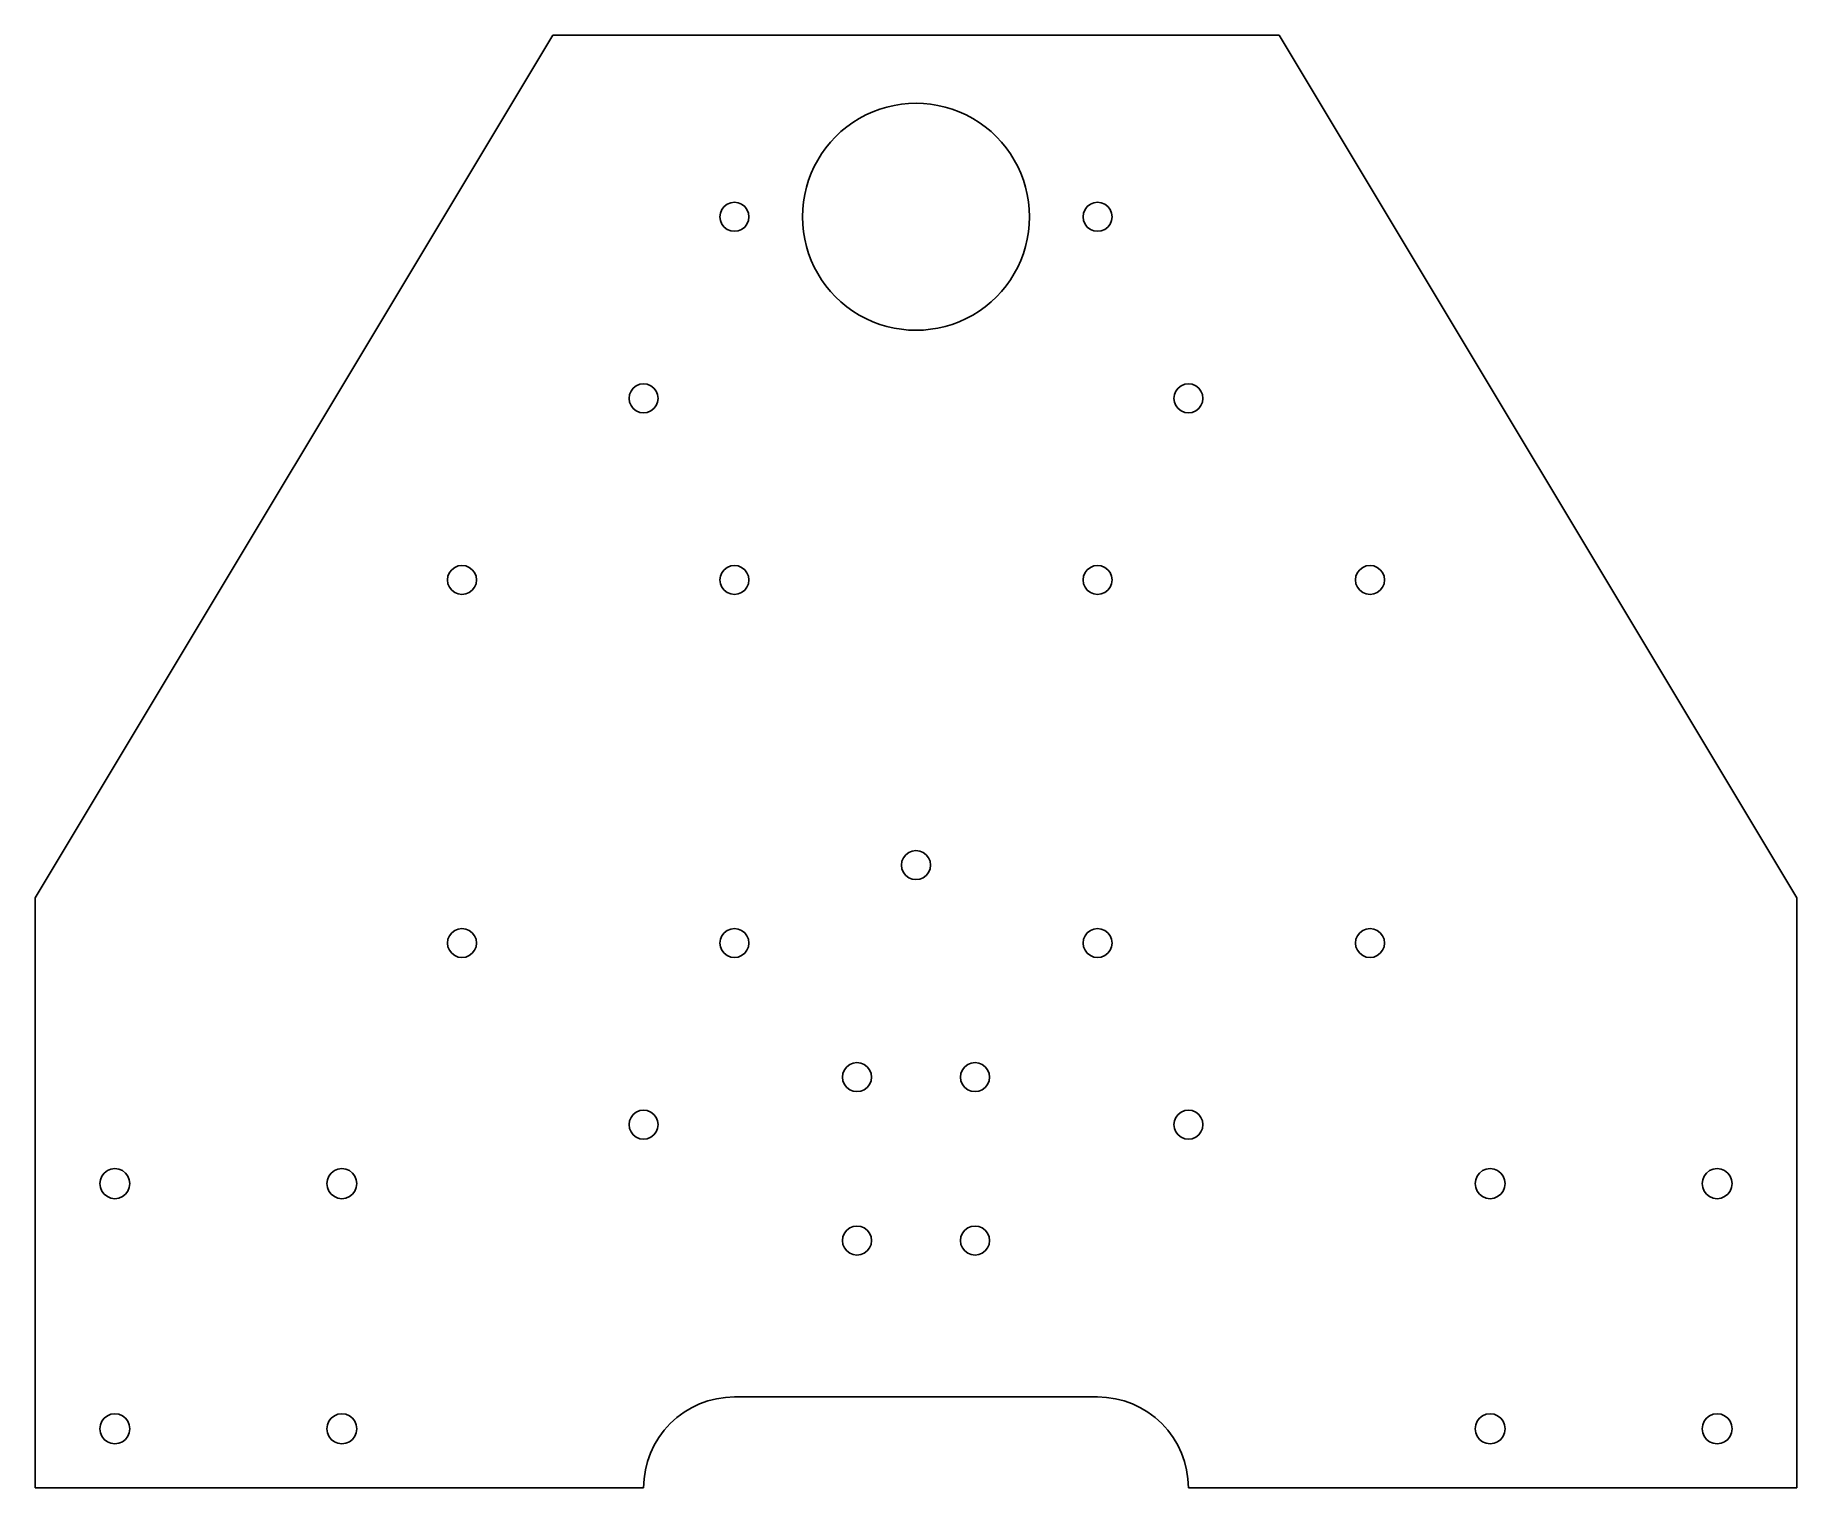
# Model space of a CAD drawing. Extents: x -26 to 707, y -5 to 1652.
# Drawn here: x -26 to 707, y 1047 to 1652 of the extents above.
import ezdxf

# ---------------------------------------------------------------- set-up
doc = ezdxf.new("R2010")
doc.units = 0

msp = doc.modelspace()

# ---------------------------------------------------------------- linework, layer by layer
for p, q in [((188.976, 1651.65), (-26.4567, 1292.6)), ((491.339, 1651.65), (188.976, 1651.65)), ((706.772, 1292.599), (491.339, 1651.65)), ((322.163115, 1619.743251), (325.071152, 1620.831135)), ((325.071152, 1620.831135), (328.028877, 1621.721223)), ((328.028877, 1621.721223), (331.026352, 1622.413513)), ((331.026352, 1622.413513), (334.053639, 1622.908006)), ((334.053639, 1622.908006), (337.100801, 1623.204701)), ((337.100801, 1623.204701), (340.1579, 1623.3036)), ((340.1579, 1623.3036), (343.214999, 1623.204701)), ((343.214999, 1623.204701), (346.262161, 1622.908006)), ((346.262161, 1622.908006), (349.289448, 1622.413513)), ((349.289448, 1622.413513), (352.286923, 1621.721223)), ((352.286923, 1621.721223), (355.244648, 1620.831135)), ((355.244648, 1620.831135), (358.152685, 1619.743251)), ((308.9279, 1611.510824), (311.324055, 1613.485317)), ((311.324055, 1613.485317), (313.861694, 1615.309274)), ((313.861694, 1615.309274), (316.53585, 1616.974091)), ((316.53585, 1616.974091), (319.314701, 1618.45757)), ((319.314701, 1618.45757), (322.163115, 1619.743251)), ((358.152685, 1619.743251), (361.001099, 1618.45757)), ((361.001099, 1618.45757), (363.77995, 1616.974091)), ((363.77995, 1616.974091), (366.454106, 1615.309274)), ((366.454106, 1615.309274), (368.991745, 1613.485317)), ((368.991745, 1613.485317), (371.3879, 1611.510824)), ((302.638034, 1604.770198), (304.579921, 1607.144659)), ((304.579921, 1607.144659), (306.678199, 1609.394403)), ((306.678199, 1609.394403), (308.9279, 1611.510824)), ((371.3879, 1611.510824), (373.637601, 1609.394403)), ((373.637601, 1609.394403), (375.735879, 1607.144659)), ((375.735879, 1607.144659), (377.677766, 1604.770198)), ((297.800408, 1596.984575), (299.243309, 1599.68155)), ((299.243309, 1599.68155), (300.857508, 1602.279626)), ((300.857508, 1602.279626), (302.638034, 1604.770198)), ((377.677766, 1604.770198), (379.458292, 1602.279626)), ((379.458292, 1602.279626), (381.072491, 1599.68155)), ((381.072491, 1599.68155), (382.515392, 1596.984575)), ((294.549177, 1588.38632), (295.448373, 1591.328354)), ((295.448373, 1591.328354), (296.533773, 1594.197308)), ((296.533773, 1594.197308), (297.800408, 1596.984575)), ((382.515392, 1596.984575), (383.782027, 1594.197308)), ((383.782027, 1594.197308), (384.867427, 1591.328354)), ((384.867427, 1591.328354), (385.766623, 1588.38632)), ((293.329269, 1582.317434), (293.841153, 1585.379811)), ((293.841153, 1585.379811), (294.549177, 1588.38632)), ((385.766623, 1588.38632), (386.474647, 1585.379811)), ((386.474647, 1585.379811), (386.986531, 1582.317434)), ((258.5195, 1576.06), (258.728828, 1577.637834)), ((258.728828, 1577.637834), (259.329678, 1579.083625)), ((259.329678, 1579.083625), (260.281344, 1580.326872)), ((260.281344, 1580.326872), (261.543125, 1581.297073)), ((261.543125, 1581.297073), (263.014234, 1581.904706)), ((263.014234, 1581.904706), (264.56675, 1582.107251)), ((264.56675, 1582.107251), (266.119266, 1581.904706)), ((266.119266, 1581.904706), (267.590375, 1581.297073)), ((267.590375, 1581.297073), (268.852156, 1580.326872)), ((268.852156, 1580.326872), (269.803822, 1579.083625)), ((269.803822, 1579.083625), (270.404672, 1577.637834)), ((270.404672, 1577.637834), (270.614, 1576.06)), ((292.9138, 1576.0595), (293.018495, 1579.207795)), ((293.018495, 1579.207795), (293.329269, 1582.317434)), ((386.986531, 1582.317434), (387.297305, 1579.207795)), ((387.297305, 1579.207795), (387.402, 1576.0595)), ((409.701, 1576.0595), (409.910328, 1577.637334)), ((409.910328, 1577.637334), (410.511178, 1579.083125)), ((410.511178, 1579.083125), (411.462845, 1580.326371)), ((411.462845, 1580.326371), (412.724625, 1581.296572)), ((412.724625, 1581.296572), (414.195734, 1581.904206)), ((414.195734, 1581.904206), (415.74825, 1582.10675)), ((415.74825, 1582.10675), (417.300766, 1581.904206)), ((417.300766, 1581.904206), (418.771875, 1581.296572)), ((418.771875, 1581.296572), (420.033655, 1580.326371)), ((420.033655, 1580.326371), (420.985322, 1579.083125)), ((420.985322, 1579.083125), (421.586172, 1577.637334)), ((421.586172, 1577.637334), (421.7955, 1576.0595)), ((258.728828, 1574.482166), (258.5195, 1576.06)), ((259.329678, 1573.036375), (258.728828, 1574.482166)), ((260.281344, 1571.793128), (259.329678, 1573.036375)), ((261.543125, 1570.822927), (260.281344, 1571.793128)), ((263.014234, 1570.215294), (261.543125, 1570.822927)), ((264.56675, 1570.012749), (263.014234, 1570.215294)), ((266.119266, 1570.215294), (264.56675, 1570.012749)), ((267.590375, 1570.822927), (266.119266, 1570.215294)), ((268.852156, 1571.793128), (267.590375, 1570.822927)), ((269.803822, 1573.036375), (268.852156, 1571.793128)), ((270.404672, 1574.482166), (269.803822, 1573.036375)), ((270.614, 1576.06), (270.404672, 1574.482166)), ((270.614, 1576.06), (270.614, 1576.06)), ((293.018495, 1572.911205), (292.9138, 1576.0595)), ((293.329269, 1569.801566), (293.018495, 1572.911205)), ((293.841152, 1566.739189), (293.329269, 1569.801566)), ((386.986531, 1569.801566), (386.474648, 1566.739189)), ((387.297305, 1572.911205), (386.986531, 1569.801566)), ((387.402, 1576.0595), (387.297305, 1572.911205)), ((387.402, 1576.0595), (387.402, 1576.0595)), ((409.910328, 1574.481666), (409.701, 1576.0595)), ((410.511178, 1573.035875), (409.910328, 1574.481666)), ((411.462845, 1571.792629), (410.511178, 1573.035875)), ((412.724625, 1570.822428), (411.462845, 1571.792629)), ((414.195734, 1570.214794), (412.724625, 1570.822428)), ((415.74825, 1570.01225), (414.195734, 1570.214794)), ((417.300766, 1570.214794), (415.74825, 1570.01225)), ((418.771875, 1570.822428), (417.300766, 1570.214794)), ((420.033655, 1571.792629), (418.771875, 1570.822428)), ((420.985322, 1573.035875), (420.033655, 1571.792629)), ((421.586172, 1574.481666), (420.985322, 1573.035875)), ((421.7955, 1576.0595), (421.586172, 1574.481666)), ((421.7955, 1576.0595), (421.7955, 1576.0595)), ((294.549177, 1563.73268), (293.841152, 1566.739189)), ((295.448373, 1560.790646), (294.549177, 1563.73268)), ((385.766623, 1563.73268), (384.867427, 1560.790646)), ((386.474648, 1566.739189), (385.766623, 1563.73268)), ((296.533773, 1557.921692), (295.448373, 1560.790646)), ((297.800408, 1555.134424), (296.533773, 1557.921692)), ((299.243309, 1552.437449), (297.800408, 1555.134424)), ((382.515392, 1555.134424), (381.072491, 1552.437449)), ((383.782027, 1557.921692), (382.515392, 1555.134424)), ((384.867427, 1560.790646), (383.782027, 1557.921692)), ((300.857507, 1549.839373), (299.243309, 1552.437449)), ((302.638034, 1547.348801), (300.857507, 1549.839373)), ((304.579921, 1544.97434), (302.638034, 1547.348801)), ((377.677766, 1547.348801), (375.735879, 1544.97434)), ((379.458293, 1549.839373), (377.677766, 1547.348801)), ((381.072491, 1552.437449), (379.458293, 1549.839373)), ((306.678199, 1542.724596), (304.579921, 1544.97434)), ((308.9279, 1540.608175), (306.678199, 1542.724596)), ((311.324054, 1538.633682), (308.9279, 1540.608175)), ((371.3879, 1540.608175), (368.991746, 1538.633682)), ((373.637601, 1542.724596), (371.3879, 1540.608175)), ((375.735879, 1544.97434), (373.637601, 1542.724596)), ((313.861694, 1536.809725), (311.324054, 1538.633682)), ((316.53585, 1535.144908), (313.861694, 1536.809725)), ((319.314701, 1533.661429), (316.53585, 1535.144908)), ((322.163114, 1532.375748), (319.314701, 1533.661429)), ((361.001099, 1533.661429), (358.152686, 1532.375748)), ((363.77995, 1535.144908), (361.001099, 1533.661429)), ((366.454106, 1536.809725), (363.77995, 1535.144908)), ((368.991746, 1538.633682), (366.454106, 1536.809725)), ((325.071152, 1531.287863), (322.163114, 1532.375748)), ((328.028877, 1530.397776), (325.071152, 1531.287863)), ((331.026352, 1529.705486), (328.028877, 1530.397776)), ((334.053639, 1529.210993), (331.026352, 1529.705486)), ((337.100801, 1528.914297), (334.053639, 1529.210993)), ((340.1579, 1528.815399), (337.100801, 1528.914297)), ((343.214999, 1528.914297), (340.1579, 1528.815399)), ((346.262161, 1529.210993), (343.214999, 1528.914297)), ((349.289448, 1529.705486), (346.262161, 1529.210993)), ((352.286923, 1530.397776), (349.289448, 1529.705486)), ((355.244648, 1531.287863), (352.286923, 1530.397776)), ((358.152686, 1532.375748), (355.244648, 1531.287863)), ((220.933828, 1502.046734), (221.534678, 1503.492525)), ((221.534678, 1503.492525), (222.486345, 1504.735771)), ((222.486345, 1504.735771), (223.748125, 1505.705972)), ((223.748125, 1505.705972), (225.219234, 1506.313606)), ((225.219234, 1506.313606), (226.77175, 1506.51615)), ((226.77175, 1506.51615), (228.324266, 1506.313606)), ((228.324266, 1506.313606), (229.795375, 1505.705972)), ((229.795375, 1505.705972), (231.057155, 1504.735771)), ((231.057155, 1504.735771), (232.008822, 1503.492525)), ((232.008822, 1503.492525), (232.609672, 1502.046734)), ((447.705828, 1502.046834), (448.306678, 1503.492625)), ((448.306678, 1503.492625), (449.258345, 1504.735871)), ((449.258345, 1504.735871), (450.520125, 1505.706072)), ((450.520125, 1505.706072), (451.991234, 1506.313706)), ((451.991234, 1506.313706), (453.54375, 1506.51625)), ((453.54375, 1506.51625), (455.096266, 1506.313706)), ((455.096266, 1506.313706), (456.567375, 1505.706072)), ((456.567375, 1505.706072), (457.829155, 1504.735871)), ((457.829155, 1504.735871), (458.780822, 1503.492625)), ((458.780822, 1503.492625), (459.381672, 1502.046834)), ((220.7245, 1500.4689), (220.933828, 1502.046734)), ((220.933828, 1498.891066), (220.7245, 1500.4689)), ((221.534678, 1497.445275), (220.933828, 1498.891066)), ((222.486345, 1496.202029), (221.534678, 1497.445275)), ((223.748125, 1495.231828), (222.486345, 1496.202029)), ((231.057155, 1496.202029), (229.795375, 1495.231828)), ((232.008822, 1497.445275), (231.057155, 1496.202029)), ((232.609672, 1498.891066), (232.008822, 1497.445275)), ((232.609672, 1502.046734), (232.819, 1500.4689)), ((232.819, 1500.4689), (232.609672, 1498.891066)), ((232.819, 1500.4689), (232.819, 1500.4689)), ((447.4965, 1500.469), (447.705828, 1502.046834)), ((447.705828, 1498.891166), (447.4965, 1500.469)), ((448.306678, 1497.445375), (447.705828, 1498.891166)), ((449.258345, 1496.202129), (448.306678, 1497.445375)), ((450.520125, 1495.231928), (449.258345, 1496.202129)), ((457.829155, 1496.202129), (456.567375, 1495.231928)), ((458.780822, 1497.445375), (457.829155, 1496.202129)), ((459.381672, 1498.891166), (458.780822, 1497.445375)), ((459.381672, 1502.046834), (459.591, 1500.469)), ((459.591, 1500.469), (459.381672, 1498.891166)), ((459.591, 1500.469), (459.591, 1500.469)), ((225.219234, 1494.624194), (223.748125, 1495.231828)), ((226.77175, 1494.42165), (225.219234, 1494.624194)), ((228.324266, 1494.624194), (226.77175, 1494.42165)), ((229.795375, 1495.231828), (228.324266, 1494.624194)), ((451.991234, 1494.624294), (450.520125, 1495.231928)), ((453.54375, 1494.42175), (451.991234, 1494.624294)), ((455.096266, 1494.624294), (453.54375, 1494.42175)), ((456.567375, 1495.231928), (455.096266, 1494.624294)), ((146.895845, 1429.147571), (148.157625, 1430.117772)), ((148.157625, 1430.117772), (149.628734, 1430.725406)), ((149.628734, 1430.725406), (151.18125, 1430.92795)), ((151.18125, 1430.92795), (152.733766, 1430.725406)), ((152.733766, 1430.725406), (154.204875, 1430.117772)), ((154.204875, 1430.117772), (155.466655, 1429.147571)), ((260.282345, 1429.145371), (261.544125, 1430.115572)), ((261.544125, 1430.115572), (263.015234, 1430.723206)), ((263.015234, 1430.723206), (264.56775, 1430.92575)), ((264.56775, 1430.92575), (266.120266, 1430.723206)), ((266.120266, 1430.723206), (267.591375, 1430.115572)), ((267.591375, 1430.115572), (268.853155, 1429.145371)), ((411.462845, 1429.147571), (412.724625, 1430.117772)), ((412.724625, 1430.117772), (414.195734, 1430.725406)), ((414.195734, 1430.725406), (415.74825, 1430.92795)), ((415.74825, 1430.92795), (417.300766, 1430.725406)), ((417.300766, 1430.725406), (418.771875, 1430.117772)), ((418.771875, 1430.117772), (420.033655, 1429.147571)), ((524.848845, 1429.147571), (526.110625, 1430.117772)), ((526.110625, 1430.117772), (527.581734, 1430.725406)), ((527.581734, 1430.725406), (529.13425, 1430.92795)), ((529.13425, 1430.92795), (530.686766, 1430.725406)), ((530.686766, 1430.725406), (532.157875, 1430.117772)), ((532.157875, 1430.117772), (533.419655, 1429.147571)), ((145.134, 1424.8807), (145.343328, 1426.458534)), ((145.343328, 1423.302866), (145.134, 1424.8807)), ((145.343328, 1426.458534), (145.944178, 1427.904325)), ((145.944178, 1421.857075), (145.343328, 1423.302866)), ((145.944178, 1427.904325), (146.895845, 1429.147571)), ((155.466655, 1429.147571), (156.418322, 1427.904325)), ((156.418322, 1427.904325), (157.019172, 1426.458534)), ((157.019172, 1423.302866), (156.418322, 1421.857075)), ((157.019172, 1426.458534), (157.2285, 1424.8807)), ((157.2285, 1424.8807), (157.019172, 1423.302866)), ((157.2285, 1424.8807), (157.2285, 1424.8807)), ((258.5205, 1424.8785), (258.729828, 1426.456334)), ((258.729828, 1423.300666), (258.5205, 1424.8785)), ((258.729828, 1426.456334), (259.330678, 1427.902125)), ((259.330678, 1421.854875), (258.729828, 1423.300666)), ((259.330678, 1427.902125), (260.282345, 1429.145371)), ((268.853155, 1429.145371), (269.804822, 1427.902125)), ((269.804822, 1427.902125), (270.405672, 1426.456334)), ((270.405672, 1423.300666), (269.804822, 1421.854875)), ((270.405672, 1426.456334), (270.615, 1424.8785)), ((270.615, 1424.8785), (270.405672, 1423.300666)), ((270.615, 1424.8785), (270.615, 1424.8785)), ((409.701, 1424.8807), (409.910328, 1426.458534)), ((409.910328, 1423.302866), (409.701, 1424.8807)), ((409.910328, 1426.458534), (410.511178, 1427.904325)), ((410.511178, 1421.857075), (409.910328, 1423.302866)), ((410.511178, 1427.904325), (411.462845, 1429.147571)), ((420.033655, 1429.147571), (420.985322, 1427.904325)), ((420.985322, 1427.904325), (421.586172, 1426.458534)), ((421.586172, 1423.302866), (420.985322, 1421.857075)), ((421.586172, 1426.458534), (421.7955, 1424.8807)), ((421.7955, 1424.8807), (421.586172, 1423.302866)), ((421.7955, 1424.8807), (421.7955, 1424.8807)), ((523.087, 1424.8807), (523.296328, 1426.458534)), ((523.296328, 1423.302866), (523.087, 1424.8807)), ((523.296328, 1426.458534), (523.897178, 1427.904325)), ((523.897178, 1421.857075), (523.296328, 1423.302866)), ((523.897178, 1427.904325), (524.848845, 1429.147571)), ((533.419655, 1429.147571), (534.371322, 1427.904325)), ((534.371322, 1427.904325), (534.972172, 1426.458534)), ((534.972172, 1423.302866), (534.371322, 1421.857075)), ((534.972172, 1426.458534), (535.1815, 1424.8807)), ((535.1815, 1424.8807), (534.972172, 1423.302866)), ((535.1815, 1424.8807), (535.1815, 1424.8807)), ((146.895845, 1420.613829), (145.944178, 1421.857075)), ((148.157625, 1419.643628), (146.895845, 1420.613829)), ((149.628734, 1419.035994), (148.157625, 1419.643628)), ((151.18125, 1418.83345), (149.628734, 1419.035994)), ((152.733766, 1419.035994), (151.18125, 1418.83345)), ((154.204875, 1419.643628), (152.733766, 1419.035994)), ((155.466655, 1420.613829), (154.204875, 1419.643628)), ((156.418322, 1421.857075), (155.466655, 1420.613829)), ((260.282345, 1420.611629), (259.330678, 1421.854875)), ((261.544125, 1419.641428), (260.282345, 1420.611629)), ((263.015234, 1419.033794), (261.544125, 1419.641428)), ((264.56775, 1418.83125), (263.015234, 1419.033794)), ((266.120266, 1419.033794), (264.56775, 1418.83125)), ((267.591375, 1419.641428), (266.120266, 1419.033794)), ((268.853155, 1420.611629), (267.591375, 1419.641428)), ((269.804822, 1421.854875), (268.853155, 1420.611629)), ((411.462845, 1420.613829), (410.511178, 1421.857075)), ((412.724625, 1419.643628), (411.462845, 1420.613829)), ((414.195734, 1419.035994), (412.724625, 1419.643628)), ((415.74825, 1418.83345), (414.195734, 1419.035994)), ((417.300766, 1419.035994), (415.74825, 1418.83345)), ((418.771875, 1419.643628), (417.300766, 1419.035994)), ((420.033655, 1420.613829), (418.771875, 1419.643628)), ((420.985322, 1421.857075), (420.033655, 1420.613829)), ((524.848845, 1420.613829), (523.897178, 1421.857075)), ((526.110625, 1419.643628), (524.848845, 1420.613829)), ((527.581734, 1419.035994), (526.110625, 1419.643628)), ((529.13425, 1418.83345), (527.581734, 1419.035994)), ((530.686766, 1419.035994), (529.13425, 1418.83345)), ((532.157875, 1419.643628), (530.686766, 1419.035994)), ((533.419655, 1420.613829), (532.157875, 1419.643628)), ((534.371322, 1421.857075), (533.419655, 1420.613829)), ((334.11001, 1306.1518), (334.319341, 1307.729632)), ((334.319338, 1304.573968), (334.11001, 1306.1518)), ((334.319341, 1307.729632), (334.920191, 1309.17542)), ((334.920191, 1309.17542), (335.871857, 1310.418664)), ((335.871857, 1310.418664), (337.133635, 1311.388863)), ((337.133635, 1311.388863), (338.604741, 1311.996496)), ((338.604741, 1311.996496), (340.157255, 1312.19904)), ((340.157255, 1312.19904), (341.709769, 1311.996496)), ((341.709769, 1311.996496), (343.180875, 1311.388863)), ((343.180875, 1311.388863), (344.442653, 1310.418664)), ((344.442653, 1310.418664), (345.394318, 1309.17542)), ((345.394318, 1309.17542), (345.995167, 1307.729632)), ((346.2045, 1306.1518), (345.995166, 1304.573968)), ((345.995167, 1307.729632), (346.204495, 1306.1518)), ((346.204495, 1306.1518), (346.2045, 1306.1518)), ((334.920187, 1303.12818), (334.319338, 1304.573968)), ((335.871852, 1301.884936), (334.920187, 1303.12818)), ((337.13363, 1300.914737), (335.871852, 1301.884936)), ((338.604736, 1300.307104), (337.13363, 1300.914737)), ((340.15725, 1300.10456), (338.604736, 1300.307104)), ((341.709764, 1300.307104), (340.15725, 1300.10456)), ((343.18087, 1300.914737), (341.709764, 1300.307104)), ((344.442648, 1301.884936), (343.18087, 1300.914737)), ((345.394315, 1303.12818), (344.442648, 1301.884936)), ((345.995166, 1304.573968), (345.394315, 1303.12818)), ((-26.4567, 1292.6), (-26.4567, 1046.93)), ((706.772, 1046.93), (706.772, 1292.599)), ((145.343328, 1275.277534), (145.944178, 1276.723325)), ((145.944178, 1276.723325), (146.895845, 1277.966571)), ((146.895845, 1277.966571), (148.157625, 1278.936772)), ((148.157625, 1278.936772), (149.628734, 1279.544406)), ((149.628734, 1279.544406), (151.18125, 1279.74695)), ((151.18125, 1279.74695), (152.733766, 1279.544406)), ((152.733766, 1279.544406), (154.204875, 1278.936772)), ((154.204875, 1278.936772), (155.466655, 1277.966571)), ((155.466655, 1277.966571), (156.418322, 1276.723325)), ((156.418322, 1276.723325), (157.019172, 1275.277534)), ((258.728828, 1275.277834), (259.329678, 1276.723625)), ((259.329678, 1276.723625), (260.281344, 1277.966872)), ((260.281344, 1277.966872), (261.543125, 1278.937073)), ((261.543125, 1278.937073), (263.014234, 1279.544706)), ((263.014234, 1279.544706), (264.56675, 1279.747251)), ((264.56675, 1279.747251), (266.119266, 1279.544706)), ((266.119266, 1279.544706), (267.590375, 1278.937073)), ((267.590375, 1278.937073), (268.852156, 1277.966872)), ((268.852156, 1277.966872), (269.803822, 1276.723625)), ((269.803822, 1276.723625), (270.404672, 1275.277834)), ((409.910328, 1275.277534), (410.511178, 1276.723325)), ((410.511178, 1276.723325), (411.462845, 1277.966571)), ((411.462845, 1277.966571), (412.724625, 1278.936772)), ((412.724625, 1278.936772), (414.195734, 1279.544406)), ((414.195734, 1279.544406), (415.74825, 1279.74695)), ((415.74825, 1279.74695), (417.300766, 1279.544406)), ((417.300766, 1279.544406), (418.771875, 1278.936772)), ((418.771875, 1278.936772), (420.033655, 1277.966571)), ((420.033655, 1277.966571), (420.985322, 1276.723325)), ((420.985322, 1276.723325), (421.586172, 1275.277534)), ((523.296328, 1275.277534), (523.897178, 1276.723325)), ((523.897178, 1276.723325), (524.848845, 1277.966571)), ((524.848845, 1277.966571), (526.110625, 1278.936772)), ((526.110625, 1278.936772), (527.581734, 1279.544406)), ((527.581734, 1279.544406), (529.13425, 1279.74695)), ((529.13425, 1279.74695), (530.686766, 1279.544406)), ((530.686766, 1279.544406), (532.157875, 1278.936772)), ((532.157875, 1278.936772), (533.419655, 1277.966571)), ((533.419655, 1277.966571), (534.371322, 1276.723325)), ((534.371322, 1276.723325), (534.972172, 1275.277534)), ((145.134, 1273.6997), (145.343328, 1275.277534)), ((145.343328, 1272.121866), (145.134, 1273.6997)), ((145.944178, 1270.676075), (145.343328, 1272.121866)), ((146.895845, 1269.432829), (145.944178, 1270.676075)), ((148.157625, 1268.462628), (146.895845, 1269.432829)), ((155.466655, 1269.432829), (154.204875, 1268.462628)), ((156.418322, 1270.676075), (155.466655, 1269.432829)), ((157.019172, 1272.121866), (156.418322, 1270.676075)), ((157.019172, 1275.277534), (157.2285, 1273.6997)), ((157.2285, 1273.6997), (157.019172, 1272.121866)), ((157.2285, 1273.6997), (157.2285, 1273.6997)), ((258.5195, 1273.7), (258.728828, 1275.277834)), ((258.728828, 1272.122166), (258.5195, 1273.7)), ((259.329678, 1270.676375), (258.728828, 1272.122166)), ((260.281344, 1269.433128), (259.329678, 1270.676375)), ((261.543125, 1268.462927), (260.281344, 1269.433128)), ((268.852156, 1269.433128), (267.590375, 1268.462927)), ((269.803822, 1270.676375), (268.852156, 1269.433128)), ((270.404672, 1272.122166), (269.803822, 1270.676375)), ((270.404672, 1275.277834), (270.614, 1273.7)), ((270.614, 1273.7), (270.404672, 1272.122166)), ((270.614, 1273.7), (270.614, 1273.7)), ((409.701, 1273.6997), (409.910328, 1275.277534)), ((409.910328, 1272.121866), (409.701, 1273.6997)), ((410.511178, 1270.676075), (409.910328, 1272.121866)), ((411.462845, 1269.432829), (410.511178, 1270.676075)), ((412.724625, 1268.462628), (411.462845, 1269.432829)), ((420.033655, 1269.432829), (418.771875, 1268.462628)), ((420.985322, 1270.676075), (420.033655, 1269.432829)), ((421.586172, 1272.121866), (420.985322, 1270.676075)), ((421.586172, 1275.277534), (421.7955, 1273.6997)), ((421.7955, 1273.6997), (421.586172, 1272.121866)), ((421.7955, 1273.6997), (421.7955, 1273.6997)), ((523.087, 1273.6997), (523.296328, 1275.277534)), ((523.296328, 1272.121866), (523.087, 1273.6997)), ((523.897178, 1270.676075), (523.296328, 1272.121866)), ((524.848845, 1269.432829), (523.897178, 1270.676075)), ((526.110625, 1268.462628), (524.848845, 1269.432829)), ((533.419655, 1269.432829), (532.157875, 1268.462628)), ((534.371322, 1270.676075), (533.419655, 1269.432829)), ((534.972172, 1272.121866), (534.371322, 1270.676075)), ((534.972172, 1275.277534), (535.1815, 1273.6997)), ((535.1815, 1273.6997), (534.972172, 1272.121866)), ((535.1815, 1273.6997), (535.1815, 1273.6997)), ((149.628734, 1267.854994), (148.157625, 1268.462628)), ((151.18125, 1267.65245), (149.628734, 1267.854994)), ((152.733766, 1267.854994), (151.18125, 1267.65245)), ((154.204875, 1268.462628), (152.733766, 1267.854994)), ((263.014234, 1267.855294), (261.543125, 1268.462927)), ((264.56675, 1267.652749), (263.014234, 1267.855294)), ((266.119266, 1267.855294), (264.56675, 1267.652749)), ((267.590375, 1268.462927), (266.119266, 1267.855294)), ((414.195734, 1267.854994), (412.724625, 1268.462628)), ((415.74825, 1267.65245), (414.195734, 1267.854994)), ((417.300766, 1267.854994), (415.74825, 1267.65245)), ((418.771875, 1268.462628), (417.300766, 1267.854994)), ((527.581734, 1267.854994), (526.110625, 1268.462628)), ((529.13425, 1267.65245), (527.581734, 1267.854994)), ((530.686766, 1267.854994), (529.13425, 1267.65245)), ((532.157875, 1268.462628), (530.686766, 1267.854994)), ((309.54311, 1217.8872), (309.752441, 1219.465032)), ((309.752438, 1216.309368), (309.54311, 1217.8872)), ((309.752441, 1219.465032), (310.353291, 1220.91082)), ((310.353291, 1220.91082), (311.304957, 1222.154064)), ((311.304957, 1222.154064), (312.566735, 1223.124263)), ((312.566735, 1223.124263), (314.037841, 1223.731896)), ((314.037841, 1223.731896), (315.590355, 1223.93444)), ((315.590355, 1223.93444), (317.142869, 1223.731896)), ((317.142869, 1223.731896), (318.613975, 1223.124263)), ((318.613975, 1223.124263), (319.875753, 1222.154064)), ((319.875753, 1222.154064), (320.827418, 1220.91082)), ((320.827418, 1220.91082), (321.428267, 1219.465032)), ((321.6376, 1217.8872), (321.428266, 1216.309368)), ((321.428267, 1219.465032), (321.637595, 1217.8872)), ((321.637595, 1217.8872), (321.6376, 1217.8872)), ((358.677, 1217.8872), (358.886328, 1219.465034)), ((358.886328, 1216.309366), (358.677, 1217.8872)), ((358.886328, 1219.465034), (359.487178, 1220.910825)), ((359.487178, 1220.910825), (360.438845, 1222.154071)), ((360.438845, 1222.154071), (361.700625, 1223.124272)), ((361.700625, 1223.124272), (363.171734, 1223.731906)), ((363.171734, 1223.731906), (364.72425, 1223.93445)), ((364.72425, 1223.93445), (366.276766, 1223.731906)), ((366.276766, 1223.731906), (367.747875, 1223.124272)), ((367.747875, 1223.124272), (369.009655, 1222.154071)), ((369.009655, 1222.154071), (369.961322, 1220.910825)), ((369.961322, 1220.910825), (370.562172, 1219.465034)), ((370.562172, 1219.465034), (370.7715, 1217.8872)), ((370.7715, 1217.8872), (370.562172, 1216.309366)), ((370.7715, 1217.8872), (370.7715, 1217.8872)), ((310.353287, 1214.86358), (309.752438, 1216.309368)), ((311.304952, 1213.620336), (310.353287, 1214.86358)), ((312.56673, 1212.650137), (311.304952, 1213.620336)), ((314.037836, 1212.042504), (312.56673, 1212.650137)), ((315.59035, 1211.83996), (314.037836, 1212.042504)), ((317.142864, 1212.042504), (315.59035, 1211.83996)), ((318.61397, 1212.650137), (317.142864, 1212.042504)), ((319.875748, 1213.620336), (318.61397, 1212.650137)), ((320.827415, 1214.86358), (319.875748, 1213.620336)), ((321.428266, 1216.309368), (320.827415, 1214.86358)), ((359.487178, 1214.863575), (358.886328, 1216.309366)), ((360.438845, 1213.620329), (359.487178, 1214.863575)), ((361.700625, 1212.650128), (360.438845, 1213.620329)), ((363.171734, 1212.042494), (361.700625, 1212.650128)), ((364.72425, 1211.83995), (363.171734, 1212.042494)), ((366.276766, 1212.042494), (364.72425, 1211.83995)), ((367.747875, 1212.650128), (366.276766, 1212.042494)), ((369.009655, 1213.620329), (367.747875, 1212.650128)), ((369.961322, 1214.863575), (369.009655, 1213.620329)), ((370.562172, 1216.309366), (369.961322, 1214.863575)), ((222.486345, 1202.373771), (223.748125, 1203.343972)), ((223.748125, 1203.343972), (225.219234, 1203.951606)), ((225.219234, 1203.951606), (226.77175, 1204.15415)), ((226.77175, 1204.15415), (228.324266, 1203.951606)), ((228.324266, 1203.951606), (229.795375, 1203.343972)), ((229.795375, 1203.343972), (231.057155, 1202.373771)), ((449.258145, 1202.373371), (450.519925, 1203.343572)), ((450.519925, 1203.343572), (451.991034, 1203.951206)), ((451.991034, 1203.951206), (453.54355, 1204.15375)), ((453.54355, 1204.15375), (455.096066, 1203.951206)), ((455.096066, 1203.951206), (456.567175, 1203.343572)), ((456.567175, 1203.343572), (457.828955, 1202.373371)), ((220.7245, 1198.1069), (220.933828, 1199.684734)), ((220.933828, 1196.529066), (220.7245, 1198.1069)), ((220.933828, 1199.684734), (221.534678, 1201.130525)), ((221.534678, 1195.083275), (220.933828, 1196.529066)), ((221.534678, 1201.130525), (222.486345, 1202.373771)), ((231.057155, 1202.373771), (232.008822, 1201.130525)), ((232.008822, 1201.130525), (232.609672, 1199.684734)), ((232.609672, 1196.529066), (232.008822, 1195.083275)), ((232.609672, 1199.684734), (232.819, 1198.1069)), ((232.819, 1198.1069), (232.609672, 1196.529066)), ((232.819, 1198.1069), (232.819, 1198.1069)), ((447.4963, 1198.1065), (447.705628, 1199.684334)), ((447.705628, 1196.528666), (447.4963, 1198.1065)), ((447.705628, 1199.684334), (448.306478, 1201.130125)), ((448.306478, 1195.082875), (447.705628, 1196.528666)), ((448.306478, 1201.130125), (449.258145, 1202.373371)), ((457.828955, 1202.373371), (458.780622, 1201.130125)), ((458.780622, 1201.130125), (459.381472, 1199.684334)), ((459.381472, 1196.528666), (458.780622, 1195.082875)), ((459.381472, 1199.684334), (459.5908, 1198.1065)), ((459.5908, 1198.1065), (459.381472, 1196.528666)), ((459.5908, 1198.1065), (459.5908, 1198.1065)), ((222.486345, 1193.840029), (221.534678, 1195.083275)), ((223.748125, 1192.869828), (222.486345, 1193.840029)), ((225.219234, 1192.262194), (223.748125, 1192.869828)), ((226.77175, 1192.05965), (225.219234, 1192.262194)), ((228.324266, 1192.262194), (226.77175, 1192.05965)), ((229.795375, 1192.869828), (228.324266, 1192.262194)), ((231.057155, 1193.840029), (229.795375, 1192.869828)), ((232.008822, 1195.083275), (231.057155, 1193.840029)), ((449.258145, 1193.839629), (448.306478, 1195.082875)), ((450.519925, 1192.869428), (449.258145, 1193.839629)), ((451.991034, 1192.261794), (450.519925, 1192.869428)), ((453.54355, 1192.05925), (451.991034, 1192.261794)), ((455.096066, 1192.261794), (453.54355, 1192.05925)), ((456.567175, 1192.869428), (455.096066, 1192.261794)), ((457.828955, 1193.839629), (456.567175, 1192.869428)), ((458.780622, 1195.082875), (457.828955, 1193.839629)), ((0.4456, 1173.54), (0.658044, 1175.170286)), ((0.658044, 1171.909714), (0.4456, 1173.54)), ((0.658044, 1175.170286), (1.275818, 1176.664781)), ((1.275818, 1176.664781), (2.256866, 1177.950356)), ((2.256866, 1177.950356), (3.559132, 1178.953885)), ((3.559132, 1178.953885), (5.078287, 1179.582482)), ((5.078287, 1179.582482), (6.6818, 1179.792014)), ((6.6818, 1179.792014), (8.285313, 1179.582482)), ((8.285313, 1179.582482), (9.804468, 1178.953885)), ((9.804468, 1178.953885), (11.106734, 1177.950356)), ((11.106734, 1177.950356), (12.087782, 1176.664781)), ((12.087782, 1176.664781), (12.705556, 1175.170286)), ((12.705556, 1175.170286), (12.918, 1173.54)), ((12.918, 1173.54), (12.705556, 1171.909714)), ((12.918, 1173.54), (12.918, 1173.54)), ((94.9336, 1173.54), (95.146044, 1175.170286)), ((95.146044, 1171.909714), (94.9336, 1173.54)), ((95.146044, 1175.170286), (95.763818, 1176.664781)), ((95.763818, 1176.664781), (96.744866, 1177.950356)), ((96.744866, 1177.950356), (98.047132, 1178.953885)), ((98.047132, 1178.953885), (99.566287, 1179.582482)), ((99.566287, 1179.582482), (101.1698, 1179.792014)), ((101.1698, 1179.792014), (102.773313, 1179.582482)), ((102.773313, 1179.582482), (104.292468, 1178.953885)), ((104.292468, 1178.953885), (105.594734, 1177.950356)), ((105.594734, 1177.950356), (106.575782, 1176.664781)), ((106.575782, 1176.664781), (107.193556, 1175.170286)), ((107.193556, 1175.170286), (107.406, 1173.54)), ((107.406, 1173.54), (107.193556, 1171.909714)), ((107.406, 1173.54), (107.406, 1173.54)), ((572.9096, 1173.5395), (573.122044, 1175.169786)), ((573.122044, 1171.909214), (572.9096, 1173.5395)), ((573.122044, 1175.169786), (573.739818, 1176.664281)), ((573.739818, 1176.664281), (574.720866, 1177.949856)), ((574.720866, 1177.949856), (576.023132, 1178.953385)), ((576.023132, 1178.953385), (577.542287, 1179.581982)), ((577.542287, 1179.581982), (579.1458, 1179.791514)), ((579.1458, 1179.791514), (580.749313, 1179.581982)), ((580.749313, 1179.581982), (582.268468, 1178.953385)), ((582.268468, 1178.953385), (583.570734, 1177.949856)), ((583.570734, 1177.949856), (584.551782, 1176.664281)), ((584.551782, 1176.664281), (585.169556, 1175.169786)), ((585.169556, 1175.169786), (585.382, 1173.5395)), ((585.382, 1173.5395), (585.169556, 1171.909214)), ((585.382, 1173.5395), (585.382, 1173.5395)), ((667.3974, 1173.5395), (667.609844, 1175.169786)), ((667.609844, 1171.909214), (667.3974, 1173.5395)), ((667.609844, 1175.169786), (668.227618, 1176.664281)), ((668.227618, 1176.664281), (669.208666, 1177.949856)), ((669.208666, 1177.949856), (670.510932, 1178.953385)), ((670.510932, 1178.953385), (672.030087, 1179.581982)), ((672.030087, 1179.581982), (673.6336, 1179.791514)), ((673.6336, 1179.791514), (675.237113, 1179.581982)), ((675.237113, 1179.581982), (676.756268, 1178.953385)), ((676.756268, 1178.953385), (678.058534, 1177.949856)), ((678.058534, 1177.949856), (679.039582, 1176.664281)), ((679.039582, 1176.664281), (679.657356, 1175.169786)), ((679.657356, 1175.169786), (679.8698, 1173.5395)), ((679.8698, 1173.5395), (679.657356, 1171.909214)), ((679.8698, 1173.5395), (679.8698, 1173.5395)), ((1.275818, 1170.415219), (0.658044, 1171.909714)), ((2.256866, 1169.129644), (1.275818, 1170.415219)), ((3.559132, 1168.126115), (2.256866, 1169.129644)), ((5.078287, 1167.497518), (3.559132, 1168.126115)), ((6.6818, 1167.287986), (5.078287, 1167.497518)), ((8.285313, 1167.497518), (6.6818, 1167.287986)), ((9.804468, 1168.126115), (8.285313, 1167.497518)), ((11.106734, 1169.129644), (9.804468, 1168.126115)), ((12.087782, 1170.415219), (11.106734, 1169.129644)), ((12.705556, 1171.909714), (12.087782, 1170.415219)), ((95.763818, 1170.415219), (95.146044, 1171.909714)), ((96.744866, 1169.129644), (95.763818, 1170.415219)), ((98.047132, 1168.126115), (96.744866, 1169.129644)), ((99.566287, 1167.497518), (98.047132, 1168.126115)), ((101.1698, 1167.287986), (99.566287, 1167.497518)), ((102.773313, 1167.497518), (101.1698, 1167.287986)), ((104.292468, 1168.126115), (102.773313, 1167.497518)), ((105.594734, 1169.129644), (104.292468, 1168.126115)), ((106.575782, 1170.415219), (105.594734, 1169.129644)), ((107.193556, 1171.909714), (106.575782, 1170.415219)), ((573.739818, 1170.414719), (573.122044, 1171.909214)), ((574.720866, 1169.129144), (573.739818, 1170.414719)), ((576.023132, 1168.125615), (574.720866, 1169.129144)), ((577.542287, 1167.497018), (576.023132, 1168.125615)), ((579.1458, 1167.287486), (577.542287, 1167.497018)), ((580.749313, 1167.497018), (579.1458, 1167.287486)), ((582.268468, 1168.125615), (580.749313, 1167.497018)), ((583.570734, 1169.129144), (582.268468, 1168.125615)), ((584.551782, 1170.414719), (583.570734, 1169.129144)), ((585.169556, 1171.909214), (584.551782, 1170.414719)), ((668.227618, 1170.414719), (667.609844, 1171.909214)), ((669.208666, 1169.129144), (668.227618, 1170.414719)), ((670.510932, 1168.125615), (669.208666, 1169.129144)), ((672.030087, 1167.497018), (670.510932, 1168.125615)), ((673.6336, 1167.287486), (672.030087, 1167.497018)), ((675.237113, 1167.497018), (673.6336, 1167.287486)), ((676.756268, 1168.125615), (675.237113, 1167.497018)), ((678.058534, 1169.129144), (676.756268, 1168.125615)), ((679.039582, 1170.414719), (678.058534, 1169.129144)), ((679.657356, 1171.909214), (679.039582, 1170.414719)), ((309.54311, 1149.8557), (309.752441, 1151.433532)), ((309.752441, 1151.433532), (310.353291, 1152.87932)), ((310.353291, 1152.87932), (311.304957, 1154.122564)), ((311.304957, 1154.122564), (312.566735, 1155.092763)), ((312.566735, 1155.092763), (314.037841, 1155.700396)), ((314.037841, 1155.700396), (315.590355, 1155.90294)), ((315.590355, 1155.90294), (317.142869, 1155.700396)), ((317.142869, 1155.700396), (318.613975, 1155.092763)), ((318.613975, 1155.092763), (319.875753, 1154.122564)), ((319.875753, 1154.122564), (320.827418, 1152.87932)), ((320.827418, 1152.87932), (321.428267, 1151.433532)), ((321.428267, 1151.433532), (321.637595, 1149.8557)), ((358.677, 1149.8557), (358.886328, 1151.433534)), ((358.886328, 1151.433534), (359.487178, 1152.879325)), ((359.487178, 1152.879325), (360.438845, 1154.122571)), ((360.438845, 1154.122571), (361.700625, 1155.092772)), ((361.700625, 1155.092772), (363.171734, 1155.700406)), ((363.171734, 1155.700406), (364.72425, 1155.90295)), ((364.72425, 1155.90295), (366.276766, 1155.700406)), ((366.276766, 1155.700406), (367.747875, 1155.092772)), ((367.747875, 1155.092772), (369.009655, 1154.122571)), ((369.009655, 1154.122571), (369.961322, 1152.879325)), ((369.961322, 1152.879325), (370.562172, 1151.433534)), ((370.562172, 1151.433534), (370.7715, 1149.8557)), ((309.752438, 1148.277868), (309.54311, 1149.8557)), ((310.353287, 1146.83208), (309.752438, 1148.277868)), ((311.304952, 1145.588836), (310.353287, 1146.83208)), ((312.56673, 1144.618637), (311.304952, 1145.588836)), ((314.037836, 1144.011004), (312.56673, 1144.618637)), ((315.59035, 1143.80846), (314.037836, 1144.011004)), ((317.142864, 1144.011004), (315.59035, 1143.80846)), ((318.61397, 1144.618637), (317.142864, 1144.011004)), ((319.875748, 1145.588836), (318.61397, 1144.618637)), ((320.827415, 1146.83208), (319.875748, 1145.588836)), ((321.428266, 1148.277868), (320.827415, 1146.83208)), ((321.6376, 1149.8557), (321.428266, 1148.277868)), ((321.637595, 1149.8557), (321.6376, 1149.8557)), ((358.886328, 1148.277866), (358.677, 1149.8557)), ((359.487178, 1146.832075), (358.886328, 1148.277866)), ((360.438845, 1145.588829), (359.487178, 1146.832075)), ((361.700625, 1144.618628), (360.438845, 1145.588829)), ((363.171734, 1144.010994), (361.700625, 1144.618628)), ((364.72425, 1143.80845), (363.171734, 1144.010994)), ((366.276766, 1144.010994), (364.72425, 1143.80845)), ((367.747875, 1144.618628), (366.276766, 1144.010994)), ((369.009655, 1145.588829), (367.747875, 1144.618628)), ((369.961322, 1146.832075), (369.009655, 1145.588829)), ((370.562172, 1148.277866), (369.961322, 1146.832075)), ((370.7715, 1149.8557), (370.562172, 1148.277866)), ((370.7715, 1149.8557), (370.7715, 1149.8557)), ((240.614232, 1076.166006), (243.598448, 1078.375246)), ((243.598448, 1078.375246), (246.769854, 1080.272767)), ((246.769854, 1080.272767), (250.103665, 1081.848304)), ((250.103665, 1081.848304), (253.575098, 1083.091591)), ((253.575098, 1083.091591), (257.159371, 1083.992364)), ((257.159371, 1083.992364), (260.831699, 1084.540355)), ((260.831699, 1084.540355), (264.5673, 1084.7253)), ((264.5673, 1084.7253), (415.7483, 1084.7253)), ((415.7483, 1084.7253), (419.483901, 1084.540355)), ((419.483901, 1084.540355), (423.156229, 1083.992364)), ((423.156229, 1083.992364), (426.740502, 1083.091591)), ((426.740502, 1083.091591), (430.211935, 1081.848304)), ((430.211935, 1081.848304), (433.545746, 1080.272767)), ((433.545746, 1080.272767), (436.717152, 1078.375246)), ((436.717152, 1078.375246), (439.701368, 1076.166006)), ((0.4464, 1071.4925), (0.658844, 1073.122786)), ((0.658844, 1069.862214), (0.4464, 1071.4925)), ((0.658844, 1073.122786), (1.276618, 1074.617281)), ((1.276618, 1074.617281), (2.257666, 1075.902856)), ((2.257666, 1075.902856), (3.559932, 1076.906385)), ((3.559932, 1076.906385), (5.079087, 1077.534982)), ((5.079087, 1077.534982), (6.6826, 1077.744514)), ((6.6826, 1077.744514), (8.286113, 1077.534982)), ((8.286113, 1077.534982), (9.805268, 1076.906385)), ((9.805268, 1076.906385), (11.107534, 1075.902856)), ((11.107534, 1075.902856), (12.088582, 1074.617281)), ((12.088582, 1074.617281), (12.706356, 1073.122786)), ((12.706356, 1073.122786), (12.9188, 1071.4925)), ((12.9188, 1071.4925), (12.706356, 1069.862214)), ((12.9188, 1071.4925), (12.9188, 1071.4925)), ((94.9346, 1071.4925), (95.147044, 1073.122786)), ((95.147044, 1069.862214), (94.9346, 1071.4925)), ((95.147044, 1073.122786), (95.764818, 1074.617281)), ((95.764818, 1074.617281), (96.745866, 1075.902856)), ((96.745866, 1075.902856), (98.048132, 1076.906385)), ((98.048132, 1076.906385), (99.567287, 1077.534982)), ((99.567287, 1077.534982), (101.1708, 1077.744514)), ((101.1708, 1077.744514), (102.774313, 1077.534982)), ((102.774313, 1077.534982), (104.293468, 1076.906385)), ((104.293468, 1076.906385), (105.595734, 1075.902856)), ((105.595734, 1075.902856), (106.576782, 1074.617281)), ((106.576782, 1074.617281), (107.194556, 1073.122786)), ((107.194556, 1073.122786), (107.407, 1071.4925)), ((107.407, 1071.4925), (107.194556, 1069.862214)), ((107.407, 1071.4925), (107.407, 1071.4925)), ((233.122054, 1067.898852), (235.331294, 1070.883068)), ((235.331294, 1070.883068), (237.841987, 1073.655313)), ((237.841987, 1073.655313), (240.614232, 1076.166006)), ((439.701368, 1076.166006), (442.473613, 1073.655313)), ((442.473613, 1073.655313), (444.984306, 1070.883068)), ((444.984306, 1070.883068), (447.193546, 1067.898852)), ((572.9096, 1071.4925), (573.122044, 1073.122786)), ((573.122044, 1069.862214), (572.9096, 1071.4925)), ((573.122044, 1073.122786), (573.739818, 1074.617281)), ((573.739818, 1074.617281), (574.720866, 1075.902856)), ((574.720866, 1075.902856), (576.023132, 1076.906385)), ((576.023132, 1076.906385), (577.542287, 1077.534982)), ((577.542287, 1077.534982), (579.1458, 1077.744514)), ((579.1458, 1077.744514), (580.749313, 1077.534982)), ((580.749313, 1077.534982), (582.268468, 1076.906385)), ((582.268468, 1076.906385), (583.570734, 1075.902856)), ((583.570734, 1075.902856), (584.551782, 1074.617281)), ((584.551782, 1074.617281), (585.169556, 1073.122786)), ((585.169556, 1073.122786), (585.382, 1071.4925)), ((585.382, 1071.4925), (585.169556, 1069.862214)), ((585.382, 1071.4925), (585.382, 1071.4925)), ((667.3974, 1071.4925), (667.609844, 1073.122786)), ((667.609844, 1069.862214), (667.3974, 1071.4925)), ((667.609844, 1073.122786), (668.227618, 1074.617281)), ((668.227618, 1074.617281), (669.208666, 1075.902856)), ((669.208666, 1075.902856), (670.510932, 1076.906385)), ((670.510932, 1076.906385), (672.030087, 1077.534982)), ((672.030087, 1077.534982), (673.6336, 1077.744514)), ((673.6336, 1077.744514), (675.237113, 1077.534982)), ((675.237113, 1077.534982), (676.756268, 1076.906385)), ((676.756268, 1076.906385), (678.058534, 1075.902856)), ((678.058534, 1075.902856), (679.039582, 1074.617281)), ((679.039582, 1074.617281), (679.657356, 1073.122786)), ((679.657356, 1073.122786), (679.8698, 1071.4925)), ((679.8698, 1071.4925), (679.657356, 1069.862214)), ((679.8698, 1071.4925), (679.8698, 1071.4925)), ((1.276618, 1068.367719), (0.658844, 1069.862214)), ((2.257666, 1067.082144), (1.276618, 1068.367719)), ((3.559932, 1066.078615), (2.257666, 1067.082144)), ((5.079087, 1065.450018), (3.559932, 1066.078615)), ((6.6826, 1065.240486), (5.079087, 1065.450018)), ((8.286113, 1065.450018), (6.6826, 1065.240486)), ((9.805268, 1066.078615), (8.286113, 1065.450018)), ((11.107534, 1067.082144), (9.805268, 1066.078615)), ((12.088582, 1068.367719), (11.107534, 1067.082144)), ((12.706356, 1069.862214), (12.088582, 1068.367719)), ((95.764818, 1068.367719), (95.147044, 1069.862214)), ((96.745866, 1067.082144), (95.764818, 1068.367719)), ((98.048132, 1066.078615), (96.745866, 1067.082144)), ((99.567287, 1065.450018), (98.048132, 1066.078615)), ((101.1708, 1065.240486), (99.567287, 1065.450018)), ((102.774313, 1065.450018), (101.1708, 1065.240486)), ((104.293468, 1066.078615), (102.774313, 1065.450018)), ((105.595734, 1067.082144), (104.293468, 1066.078615)), ((106.576782, 1068.367719), (105.595734, 1067.082144)), ((107.194556, 1069.862214), (106.576782, 1068.367719)), ((229.648996, 1061.393635), (231.224533, 1064.727446)), ((231.224533, 1064.727446), (233.122054, 1067.898852)), ((447.193546, 1067.898852), (449.091067, 1064.727446)), ((449.091067, 1064.727446), (450.666604, 1061.393635)), ((573.739818, 1068.367719), (573.122044, 1069.862214)), ((574.720866, 1067.082144), (573.739818, 1068.367719)), ((576.023132, 1066.078615), (574.720866, 1067.082144)), ((577.542287, 1065.450018), (576.023132, 1066.078615)), ((579.1458, 1065.240486), (577.542287, 1065.450018)), ((580.749313, 1065.450018), (579.1458, 1065.240486)), ((582.268468, 1066.078615), (580.749313, 1065.450018)), ((583.570734, 1067.082144), (582.268468, 1066.078615)), ((584.551782, 1068.367719), (583.570734, 1067.082144)), ((585.169556, 1069.862214), (584.551782, 1068.367719)), ((668.227618, 1068.367719), (667.609844, 1069.862214)), ((669.208666, 1067.082144), (668.227618, 1068.367719)), ((670.510932, 1066.078615), (669.208666, 1067.082144)), ((672.030087, 1065.450018), (670.510932, 1066.078615)), ((673.6336, 1065.240486), (672.030087, 1065.450018)), ((675.237113, 1065.450018), (673.6336, 1065.240486)), ((676.756268, 1066.078615), (675.237113, 1065.450018)), ((678.058534, 1067.082144), (676.756268, 1066.078615)), ((679.039582, 1068.367719), (678.058534, 1067.082144)), ((679.657356, 1069.862214), (679.039582, 1068.367719)), ((227.504936, 1054.337929), (228.405709, 1057.922202)), ((228.405709, 1057.922202), (229.648996, 1061.393635)), ((450.666604, 1061.393635), (451.909891, 1057.922202)), ((451.909891, 1057.922202), (452.810664, 1054.337929)), ((226.772, 1046.93), (226.956945, 1050.665601)), ((226.956945, 1050.665601), (227.504936, 1054.337929)), ((452.810664, 1054.337929), (453.358655, 1050.665601)), ((453.358655, 1050.665601), (453.5436, 1046.93)), ((-26.4567, 1046.93), (226.772, 1046.93)), ((453.5436, 1046.93), (706.772, 1046.93))]:
    msp.add_line(p, q)

doc.saveas('drawing.dxf')
